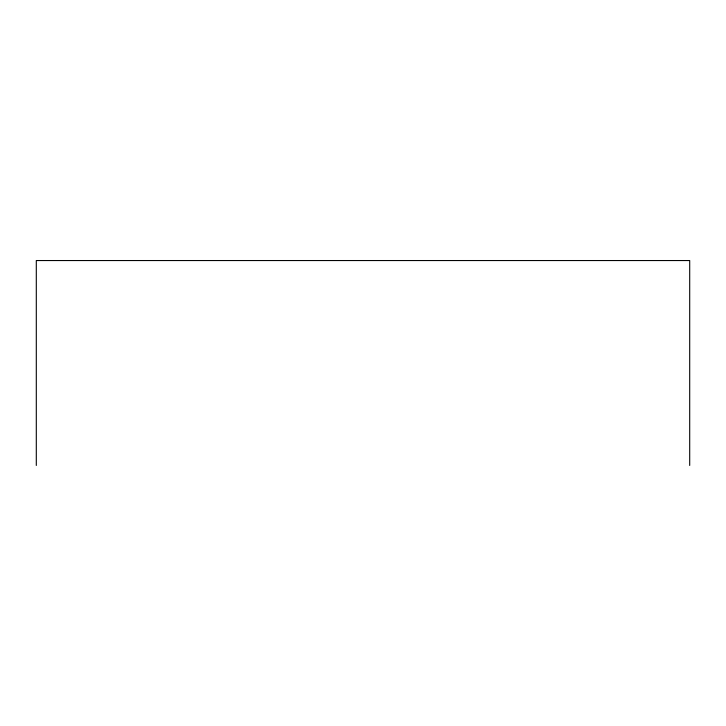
<?xml version="1.0" encoding="UTF-8"?>
<svg xmlns="http://www.w3.org/2000/svg" width="726" height="726" viewBox="0 0 726 726"><rect width="100%" height="100%" fill="white"/><g stroke="black" fill="none" stroke-linecap="round" stroke-linejoin="round"><path stroke-width="1.09" d="M689.7 465.457L689.7 260.543L36.3 260.543L36.3 465.457"/></g></svg>
